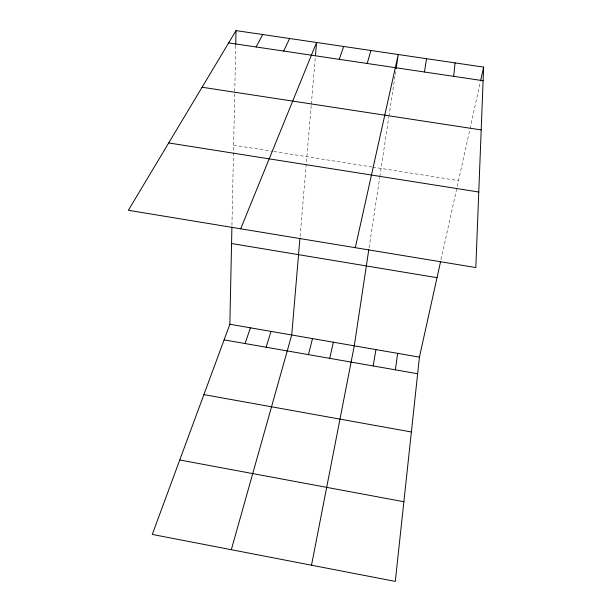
<?xml version="1.0" encoding="UTF-8"?>
<svg xmlns="http://www.w3.org/2000/svg" width="612" height="612" viewBox="0 0 612 612"><rect width="100%" height="100%" fill="white"/><g stroke="black" fill="none" stroke-linecap="round" stroke-linejoin="round"><path stroke-width="0.46" stroke-dasharray="3.06 2.29" d="M231.948 225.208L235.735 44.844M300.094 236.431L311.256 105.042M311.332 104.086L315.279 57.627M369.074 247.783L379.685 177.511M379.822 176.6L388.781 117.252M388.918 116.341L395.115 75.307M395.26 74.358L395.681 71.528M441.015 259.633L469.794 129.645M469.993 128.742L480.428 81.626M233.623 145.174L272.96 151.371M273.901 151.516L371.859 166.954M372.777 167.099L458.51 180.609"/><path stroke-width="0.92" d="M440.617 261.439L419.434 357.133L395.298 581.4L152.266 534.429L229.86 324.261L231.91 227.037M235.735 44.844L236.033 30.6L483.641 67.113L475.822 267.559L128.359 210.283L236.033 30.6M299.941 238.252L291.725 334.986L231.321 549.706M315.44 55.738L316.565 42.473L240.7 228.804M453.699 76.339L455.037 62.891M395.383 369.832L397.632 353.353M368.799 249.604L354.272 345.834L311.5 565.205M396.109 68.689L398.251 54.522L355.304 247.692M424.445 71.994L426.572 58.698M373.198 365.953L375.913 349.59M480.627 80.723L483.641 67.113M329.738 358.349L333.349 342.207M308.456 354.631L312.502 338.589M367.215 63.487L370.895 50.49M266.121 347.226L271.032 331.398M245.068 343.546L250.407 327.818M339.232 59.326L343.669 46.474M283.685 51.071L289.598 38.495M256.107 46.971L262.755 34.54M228.666 42.894L483.113 80.715M202.09 87.241L481.193 129.92M168.713 142.948L478.768 192.023M231.558 243.522L437.022 277.687M229.86 324.261L419.434 357.133M224.099 339.874L417.644 373.725M203.888 394.61L411.379 431.973M179.744 459.994L403.874 501.733"/></g></svg>
